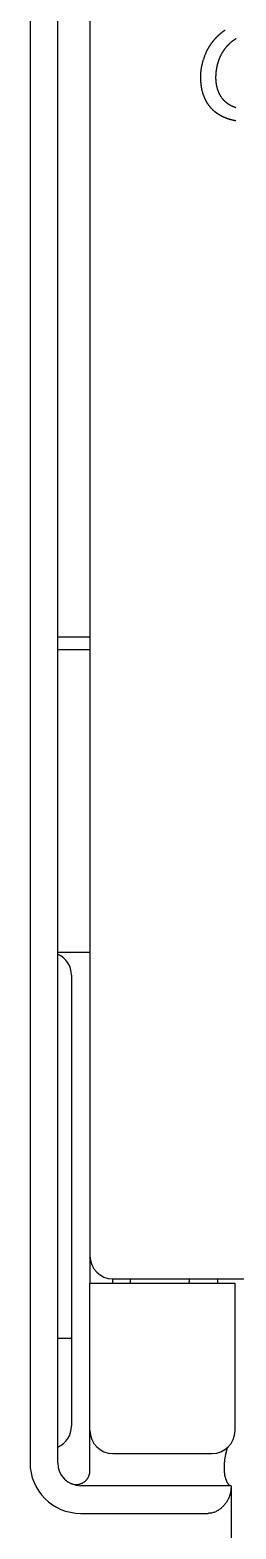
# Model space of a CAD drawing. Extents: x 168 to 388, y 259 to 356.
# Drawn here: x 198.42 to 202.88, y 276.93 to 309.52 of the extents above; entities that cross this region are included whole.
import ezdxf

# ---------------------------------------------------------------- set-up
doc = ezdxf.new("R2010")
doc.units = 0
doc.header["$MEASUREMENT"] = 0
doc.layers.get('0').update_dxf_attribs({"linetype": 'CONTINUOUS'})

msp = doc.modelspace()

# ---------------------------------------------------------------- linework, layer by layer
at = {"color": 7, "linetype": 'Continuous'}
for p, q in [((198.415, 337.767), (198.415, 278.367)), ((199.015, 278.367), (199.015, 337.767)), ((199.715, 337.94), (199.715, 282.267)), ((202.434, 309.334), (202.528, 309.428)), ((202.438, 309.338), (202.44, 309.341)), ((202.44, 309.341), (202.442, 309.343)), ((202.442, 309.343), (202.445, 309.345)), ((202.445, 309.345), (202.447, 309.348)), ((202.447, 309.348), (202.451, 309.352)), ((202.451, 309.352), (202.453, 309.355)), ((202.453, 309.355), (202.455, 309.357)), ((202.455, 309.357), (202.458, 309.359)), ((202.458, 309.359), (202.46, 309.362)), ((202.46, 309.362), (202.464, 309.366)), ((202.464, 309.366), (202.466, 309.369)), ((202.466, 309.369), (202.469, 309.371)), ((202.469, 309.371), (202.473, 309.375)), ((202.473, 309.375), (202.475, 309.378)), ((202.475, 309.378), (202.477, 309.38)), ((202.477, 309.38), (202.48, 309.382)), ((202.48, 309.382), (202.482, 309.385)), ((202.482, 309.385), (202.486, 309.389)), ((202.486, 309.389), (202.489, 309.391)), ((202.489, 309.391), (202.491, 309.393)), ((202.491, 309.393), (202.493, 309.396)), ((202.493, 309.396), (202.496, 309.398)), ((202.496, 309.398), (202.5, 309.402)), ((202.5, 309.402), (202.503, 309.404)), ((202.503, 309.404), (202.505, 309.407)), ((202.505, 309.407), (202.509, 309.411)), ((202.509, 309.411), (202.512, 309.413)), ((202.512, 309.413), (202.521, 309.422)), ((202.521, 309.422), (202.524, 309.424)), ((202.528, 309.428), (202.531, 309.43)), ((202.531, 309.43), (202.54, 309.439)), ((202.54, 309.439), (202.543, 309.441)), ((202.543, 309.441), (202.547, 309.445)), ((202.547, 309.445), (202.55, 309.447)), ((202.55, 309.447), (202.552, 309.449)), ((202.552, 309.449), (202.555, 309.451)), ((202.555, 309.451), (202.557, 309.453)), ((202.557, 309.453), (202.56, 309.455)), ((202.56, 309.455), (202.562, 309.457)), ((202.562, 309.457), (202.565, 309.459)), ((202.565, 309.459), (202.569, 309.463)), ((202.569, 309.463), (202.572, 309.465)), ((202.572, 309.465), (202.574, 309.467)), ((202.574, 309.467), (202.577, 309.469)), ((202.577, 309.469), (202.579, 309.471)), ((202.579, 309.471), (202.582, 309.473)), ((202.582, 309.473), (202.584, 309.475)), ((202.584, 309.475), (202.587, 309.477)), ((202.587, 309.477), (202.589, 309.479)), ((202.589, 309.479), (202.592, 309.481)), ((202.592, 309.481), (202.594, 309.483)), ((202.594, 309.483), (202.6, 309.487)), ((202.6, 309.487), (202.602, 309.488)), ((202.602, 309.488), (202.605, 309.49)), ((202.605, 309.49), (202.607, 309.492)), ((202.607, 309.492), (202.61, 309.494)), ((202.61, 309.494), (202.612, 309.496)), ((202.612, 309.496), (202.615, 309.498)), ((202.615, 309.498), (202.617, 309.5)), ((202.617, 309.5), (202.623, 309.504)), ((202.623, 309.504), (202.625, 309.505)), ((202.625, 309.505), (202.628, 309.507)), ((202.628, 309.507), (202.63, 309.509)), ((202.63, 309.509), (202.636, 309.513)), ((202.636, 309.513), (202.638, 309.514)), ((202.638, 309.514), (202.644, 309.518)), ((202.644, 309.518), (202.646, 309.52)), ((202.646, 309.52), (202.649, 309.522)), ((202.229, 309.01), (202.231, 309.016)), ((202.231, 309.016), (202.233, 309.019)), ((202.233, 309.019), (202.235, 309.025)), ((202.235, 309.025), (202.236, 309.028)), ((202.236, 309.028), (202.238, 309.03)), ((202.238, 309.03), (202.239, 309.033)), ((202.239, 309.033), (202.24, 309.036)), ((202.24, 309.036), (202.242, 309.039)), ((202.242, 309.039), (202.244, 309.045)), ((202.244, 309.045), (202.246, 309.048)), ((202.246, 309.048), (202.247, 309.051)), ((202.247, 309.051), (202.249, 309.054)), ((202.249, 309.054), (202.25, 309.056)), ((202.25, 309.056), (202.251, 309.059)), ((202.251, 309.059), (202.253, 309.062)), ((202.253, 309.062), (202.255, 309.068)), ((202.255, 309.068), (202.257, 309.071)), ((202.257, 309.071), (202.258, 309.073)), ((202.258, 309.073), (202.26, 309.076)), ((202.26, 309.076), (202.261, 309.079)), ((202.261, 309.079), (202.263, 309.082)), ((202.263, 309.082), (202.264, 309.085)), ((202.264, 309.085), (202.266, 309.088)), ((202.266, 309.088), (202.267, 309.09)), ((202.267, 309.09), (202.268, 309.093)), ((202.268, 309.093), (202.27, 309.096)), ((202.27, 309.096), (202.271, 309.099)), ((202.271, 309.099), (202.273, 309.102)), ((202.273, 309.102), (202.274, 309.105)), ((202.274, 309.105), (202.276, 309.107)), ((202.276, 309.107), (202.277, 309.11)), ((202.277, 309.11), (202.281, 309.116)), ((202.281, 309.116), (202.282, 309.118)), ((202.282, 309.118), (202.284, 309.121)), ((202.284, 309.121), (202.285, 309.124)), ((202.285, 309.124), (202.287, 309.127)), ((202.287, 309.127), (202.288, 309.13)), ((202.288, 309.13), (202.29, 309.132)), ((202.29, 309.132), (202.291, 309.135)), ((202.291, 309.135), (202.295, 309.141)), ((202.295, 309.141), (202.296, 309.143)), ((202.296, 309.143), (202.298, 309.146)), ((202.298, 309.146), (202.299, 309.149)), ((202.299, 309.149), (202.301, 309.152)), ((202.301, 309.152), (202.303, 309.154)), ((202.303, 309.154), (202.304, 309.157)), ((202.304, 309.157), (202.306, 309.16)), ((202.306, 309.16), (202.308, 309.162)), ((202.308, 309.162), (202.309, 309.165)), ((202.309, 309.165), (202.313, 309.171)), ((202.313, 309.171), (202.314, 309.173)), ((202.314, 309.173), (202.318, 309.179)), ((202.318, 309.179), (202.319, 309.181)), ((202.319, 309.181), (202.323, 309.187)), ((202.323, 309.187), (202.325, 309.189)), ((202.325, 309.189), (202.326, 309.192)), ((202.326, 309.192), (202.328, 309.195)), ((202.328, 309.195), (202.33, 309.197)), ((202.33, 309.197), (202.331, 309.2)), ((202.331, 309.2), (202.333, 309.203)), ((202.333, 309.203), (202.335, 309.205)), ((202.335, 309.205), (202.339, 309.211)), ((202.339, 309.211), (202.34, 309.213)), ((202.34, 309.213), (202.342, 309.216)), ((202.342, 309.216), (202.344, 309.218)), ((202.344, 309.218), (202.348, 309.224)), ((202.348, 309.224), (202.349, 309.226)), ((202.349, 309.226), (202.353, 309.232)), ((202.353, 309.232), (202.355, 309.234)), ((202.355, 309.234), (202.357, 309.237)), ((202.357, 309.237), (202.359, 309.239)), ((202.359, 309.239), (202.36, 309.242)), ((202.36, 309.242), (202.362, 309.244)), ((202.362, 309.244), (202.366, 309.25)), ((202.366, 309.25), (202.368, 309.252)), ((202.368, 309.252), (202.37, 309.255)), ((202.37, 309.255), (202.372, 309.257)), ((202.372, 309.257), (202.374, 309.26)), ((202.374, 309.26), (202.376, 309.262)), ((202.376, 309.262), (202.377, 309.265)), ((202.377, 309.265), (202.379, 309.267)), ((202.379, 309.267), (202.381, 309.27)), ((202.381, 309.27), (202.383, 309.272)), ((202.383, 309.272), (202.385, 309.275)), ((202.385, 309.275), (202.387, 309.277)), ((202.387, 309.277), (202.389, 309.28)), ((202.389, 309.28), (202.391, 309.282)), ((202.391, 309.282), (202.393, 309.285)), ((202.393, 309.285), (202.395, 309.287)), ((202.395, 309.287), (202.397, 309.29)), ((202.397, 309.29), (202.399, 309.292)), ((202.399, 309.292), (202.401, 309.295)), ((202.403, 309.297), (202.405, 309.3)), ((202.405, 309.3), (202.407, 309.302)), ((202.407, 309.302), (202.409, 309.305)), ((202.409, 309.305), (202.411, 309.307)), ((202.411, 309.307), (202.413, 309.31)), ((202.413, 309.31), (202.417, 309.314)), ((202.417, 309.314), (202.419, 309.317)), ((202.419, 309.317), (202.421, 309.319)), ((202.421, 309.319), (202.423, 309.322)), ((202.423, 309.322), (202.426, 309.324)), ((202.426, 309.324), (202.428, 309.326)), ((202.428, 309.326), (202.43, 309.329)), ((202.43, 309.329), (202.432, 309.331)), ((202.432, 309.331), (202.434, 309.334)), ((202.577, 309.014), (202.576, 309.011)), ((202.579, 309.018), (202.577, 309.014)), ((202.581, 309.02), (202.579, 309.018)), ((202.583, 309.024), (202.581, 309.02)), ((202.584, 309.027), (202.583, 309.024)), ((202.586, 309.029), (202.584, 309.027)), ((202.589, 309.035), (202.586, 309.029)), ((202.591, 309.037), (202.589, 309.035)), ((202.592, 309.039), (202.591, 309.037)), ((202.593, 309.042), (202.592, 309.039)), ((202.595, 309.044), (202.593, 309.042)), ((202.597, 309.048), (202.595, 309.044)), ((202.599, 309.05), (202.597, 309.048)), ((202.601, 309.054), (202.599, 309.05)), ((202.603, 309.056), (202.601, 309.054)), ((202.605, 309.06), (202.603, 309.056)), ((202.607, 309.063), (202.605, 309.06)), ((202.609, 309.067), (202.607, 309.063)), ((202.611, 309.069), (202.609, 309.067)), ((202.612, 309.071), (202.611, 309.069)), ((202.614, 309.073), (202.612, 309.071)), ((202.616, 309.077), (202.614, 309.073)), ((202.618, 309.079), (202.616, 309.077)), ((202.619, 309.081), (202.618, 309.079)), ((202.621, 309.083), (202.619, 309.081)), ((202.623, 309.087), (202.621, 309.083)), ((202.625, 309.089), (202.623, 309.087)), ((202.626, 309.091), (202.625, 309.089)), ((202.628, 309.093), (202.626, 309.091)), ((202.629, 309.095), (202.628, 309.093)), ((202.631, 309.098), (202.629, 309.095)), ((202.632, 309.1), (202.631, 309.098)), ((202.634, 309.102), (202.632, 309.1)), ((202.635, 309.104), (202.634, 309.102)), ((202.637, 309.106), (202.635, 309.104)), ((202.638, 309.108), (202.637, 309.106)), ((202.64, 309.11), (202.638, 309.108)), ((202.641, 309.112), (202.64, 309.11)), ((202.643, 309.114), (202.641, 309.112)), ((202.644, 309.116), (202.643, 309.114)), ((202.649, 309.121), (202.644, 309.116)), ((202.65, 309.123), (202.649, 309.121)), ((202.652, 309.125), (202.65, 309.123)), ((202.653, 309.127), (202.652, 309.125)), ((202.655, 309.129), (202.653, 309.127)), ((202.656, 309.131), (202.655, 309.129)), ((202.658, 309.133), (202.656, 309.131)), ((202.659, 309.135), (202.658, 309.133)), ((202.663, 309.139), (202.659, 309.135)), ((202.664, 309.141), (202.663, 309.139)), ((202.666, 309.143), (202.664, 309.141)), ((202.667, 309.145), (202.666, 309.143)), ((202.671, 309.149), (202.667, 309.145)), ((202.672, 309.151), (202.671, 309.149)), ((202.674, 309.152), (202.672, 309.151)), ((202.675, 309.154), (202.674, 309.152)), ((202.679, 309.158), (202.675, 309.154)), ((202.68, 309.16), (202.679, 309.158)), ((202.684, 309.164), (202.68, 309.16)), ((202.685, 309.166), (202.684, 309.164)), ((202.687, 309.167), (202.685, 309.166)), ((202.689, 309.169), (202.687, 309.167)), ((202.69, 309.171), (202.689, 309.169)), ((202.754, 309.235), (202.69, 309.171)), ((202.695, 309.177), (202.694, 309.175)), ((202.697, 309.179), (202.695, 309.177)), ((202.699, 309.18), (202.697, 309.179)), ((202.7, 309.182), (202.699, 309.18)), ((202.704, 309.186), (202.7, 309.182)), ((202.705, 309.188), (202.704, 309.186)), ((202.707, 309.189), (202.705, 309.188)), ((202.711, 309.193), (202.707, 309.189)), ((202.712, 309.195), (202.711, 309.193)), ((202.714, 309.197), (202.712, 309.195)), ((202.716, 309.198), (202.714, 309.197)), ((202.718, 309.2), (202.716, 309.198)), ((202.719, 309.202), (202.718, 309.2)), ((202.721, 309.204), (202.719, 309.202)), ((202.723, 309.205), (202.721, 309.204)), ((202.725, 309.207), (202.723, 309.205)), ((202.726, 309.209), (202.725, 309.207)), ((202.728, 309.211), (202.726, 309.209)), ((202.73, 309.212), (202.728, 309.211)), ((202.734, 309.216), (202.73, 309.212)), ((202.735, 309.218), (202.734, 309.216)), ((202.737, 309.219), (202.735, 309.218)), ((202.741, 309.223), (202.737, 309.219)), ((202.743, 309.224), (202.741, 309.223)), ((202.746, 309.228), (202.745, 309.226)), ((202.748, 309.23), (202.746, 309.228)), ((202.75, 309.231), (202.748, 309.23)), ((202.756, 309.236), (202.754, 309.235)), ((202.763, 309.243), (202.756, 309.236)), ((202.765, 309.244), (202.763, 309.243)), ((202.769, 309.248), (202.765, 309.244)), ((202.771, 309.249), (202.769, 309.248)), ((202.775, 309.252), (202.773, 309.251)), ((202.776, 309.254), (202.775, 309.252)), ((202.78, 309.257), (202.778, 309.256)), ((202.782, 309.259), (202.78, 309.257)), ((202.784, 309.26), (202.782, 309.259)), ((202.788, 309.264), (202.784, 309.26)), ((202.79, 309.265), (202.788, 309.264)), ((202.792, 309.267), (202.79, 309.265)), ((202.794, 309.268), (202.792, 309.267)), ((202.796, 309.27), (202.794, 309.268)), ((202.798, 309.271), (202.796, 309.27)), ((202.8, 309.273), (202.798, 309.271)), ((202.802, 309.274), (202.8, 309.273)), ((202.804, 309.276), (202.802, 309.274)), ((202.806, 309.277), (202.804, 309.276)), ((202.808, 309.279), (202.806, 309.277)), ((202.81, 309.28), (202.808, 309.279)), ((202.812, 309.282), (202.81, 309.28)), ((202.814, 309.283), (202.812, 309.282)), ((202.816, 309.285), (202.814, 309.283)), ((202.818, 309.286), (202.816, 309.285)), ((202.82, 309.288), (202.818, 309.286)), ((202.822, 309.289), (202.82, 309.288)), ((202.824, 309.291), (202.822, 309.289)), ((202.826, 309.292), (202.824, 309.291)), ((202.828, 309.294), (202.826, 309.292)), ((202.83, 309.295), (202.828, 309.294)), ((202.832, 309.297), (202.83, 309.295)), ((202.836, 309.299), (202.832, 309.297)), ((202.838, 309.301), (202.836, 309.299)), ((202.84, 309.302), (202.838, 309.301)), ((202.842, 309.304), (202.84, 309.302)), ((202.846, 309.306), (202.842, 309.304)), ((202.848, 309.308), (202.846, 309.306)), ((202.85, 309.309), (202.848, 309.308)), ((202.853, 309.311), (202.85, 309.309)), ((202.857, 309.313), (202.853, 309.311)), ((202.859, 309.315), (202.857, 309.313)), ((202.863, 309.317), (202.859, 309.315)), ((202.865, 309.319), (202.863, 309.317)), ((202.869, 309.321), (202.865, 309.319)), ((202.871, 309.323), (202.869, 309.321)), ((202.874, 309.324), (202.871, 309.323)), ((202.876, 309.325), (202.874, 309.324)), ((202.878, 309.327), (202.876, 309.325)), ((202.884, 309.33), (202.878, 309.327)), ((202.886, 309.332), (202.884, 309.33)), ((202.135, 308.687), (202.136, 308.691)), ((202.135, 308.684), (202.135, 308.687)), ((202.136, 308.694), (202.137, 308.697)), ((202.136, 308.691), (202.136, 308.694)), ((202.137, 308.7), (202.138, 308.703)), ((202.137, 308.697), (202.137, 308.7)), ((202.138, 308.706), (202.139, 308.709)), ((202.138, 308.703), (202.138, 308.706)), ((202.139, 308.713), (202.14, 308.716)), ((202.139, 308.709), (202.139, 308.713)), ((202.14, 308.719), (202.141, 308.722)), ((202.14, 308.716), (202.14, 308.719)), ((202.141, 308.725), (202.143, 308.731)), ((202.141, 308.722), (202.141, 308.725)), ((202.143, 308.734), (202.144, 308.738)), ((202.143, 308.731), (202.143, 308.734)), ((202.144, 308.741), (202.146, 308.747)), ((202.144, 308.738), (202.144, 308.741)), ((202.146, 308.75), (202.148, 308.756)), ((202.146, 308.747), (202.146, 308.75)), ((202.148, 308.759), (202.149, 308.762)), ((202.148, 308.756), (202.148, 308.759)), ((202.149, 308.762), (202.15, 308.766)), ((202.15, 308.769), (202.152, 308.775)), ((202.15, 308.766), (202.15, 308.769)), ((202.152, 308.778), (202.155, 308.787)), ((202.152, 308.775), (202.152, 308.778)), ((202.155, 308.79), (202.156, 308.793)), ((202.155, 308.787), (202.155, 308.79)), ((202.156, 308.793), (202.157, 308.797)), ((202.157, 308.797), (202.158, 308.8)), ((202.158, 308.803), (202.161, 308.812)), ((202.158, 308.8), (202.158, 308.803)), ((202.161, 308.815), (202.164, 308.824)), ((202.161, 308.812), (202.161, 308.815)), ((202.164, 308.824), (202.165, 308.827)), ((202.165, 308.83), (202.166, 308.833)), ((202.165, 308.827), (202.165, 308.83)), ((202.166, 308.833), (202.167, 308.837)), ((202.167, 308.837), (202.17, 308.846)), ((202.17, 308.846), (202.172, 308.852)), ((202.172, 308.855), (202.175, 308.864)), ((202.172, 308.852), (202.172, 308.855)), ((202.175, 308.864), (202.18, 308.879)), ((202.18, 308.879), (202.184, 308.891)), ((202.184, 308.891), (202.191, 308.912)), ((202.191, 308.912), (202.194, 308.921)), ((202.194, 308.921), (202.196, 308.927)), ((202.196, 308.927), (202.199, 308.936)), ((202.199, 308.936), (202.202, 308.945)), ((202.202, 308.945), (202.204, 308.948)), ((202.204, 308.948), (202.206, 308.954)), ((202.206, 308.954), (202.209, 308.963)), ((202.209, 308.963), (202.21, 308.966)), ((202.21, 308.966), (202.212, 308.969)), ((202.212, 308.969), (202.216, 308.981)), ((202.216, 308.981), (202.218, 308.984)), ((202.218, 308.984), (202.222, 308.996)), ((202.222, 308.996), (202.224, 308.998)), ((202.224, 308.998), (202.227, 309.007)), ((202.227, 309.007), (202.229, 309.01)), ((202.462, 308.688), (202.461, 308.686)), ((202.461, 308.686), (202.461, 308.684)), ((202.463, 308.696), (202.462, 308.693)), ((202.462, 308.693), (202.462, 308.688)), ((202.464, 308.701), (202.463, 308.698)), ((202.463, 308.698), (202.463, 308.696)), ((202.465, 308.706), (202.464, 308.703)), ((202.464, 308.703), (202.464, 308.701)), ((202.466, 308.711), (202.465, 308.708)), ((202.465, 308.708), (202.465, 308.706)), ((202.467, 308.715), (202.466, 308.713)), ((202.466, 308.713), (202.466, 308.711)), ((202.468, 308.72), (202.467, 308.718)), ((202.467, 308.718), (202.467, 308.715)), ((202.469, 308.725), (202.468, 308.723)), ((202.468, 308.723), (202.468, 308.72)), ((202.47, 308.73), (202.469, 308.728)), ((202.469, 308.728), (202.469, 308.725)), ((202.471, 308.735), (202.47, 308.733)), ((202.47, 308.733), (202.47, 308.73)), ((202.472, 308.74), (202.471, 308.737)), ((202.471, 308.737), (202.471, 308.735)), ((202.473, 308.745), (202.472, 308.742)), ((202.472, 308.742), (202.472, 308.74)), ((202.474, 308.747), (202.473, 308.745)), ((202.475, 308.752), (202.474, 308.75)), ((202.474, 308.75), (202.474, 308.747)), ((202.476, 308.757), (202.475, 308.754)), ((202.475, 308.754), (202.475, 308.752)), ((202.477, 308.759), (202.476, 308.757)), ((202.478, 308.764), (202.477, 308.762)), ((202.477, 308.762), (202.477, 308.759)), ((202.479, 308.769), (202.478, 308.766)), ((202.478, 308.766), (202.478, 308.764)), ((202.48, 308.771), (202.479, 308.769)), ((202.481, 308.776), (202.48, 308.774)), ((202.48, 308.774), (202.48, 308.771)), ((202.483, 308.783), (202.481, 308.779)), ((202.481, 308.779), (202.481, 308.776)), ((202.484, 308.788), (202.483, 308.786)), ((202.483, 308.786), (202.483, 308.783)), ((202.485, 308.791), (202.484, 308.788)), ((202.486, 308.795), (202.485, 308.793)), ((202.485, 308.793), (202.485, 308.791)), ((202.487, 308.798), (202.486, 308.795)), ((202.488, 308.803), (202.487, 308.8)), ((202.487, 308.8), (202.487, 308.798)), ((202.49, 308.807), (202.488, 308.803)), ((202.492, 308.814), (202.49, 308.81)), ((202.49, 308.81), (202.49, 308.807)), ((202.493, 308.819), (202.492, 308.817)), ((202.492, 308.817), (202.492, 308.814)), ((202.494, 308.822), (202.493, 308.819)), ((202.495, 308.824), (202.494, 308.822)), ((202.496, 308.829), (202.495, 308.826)), ((202.495, 308.826), (202.495, 308.824)), ((202.497, 308.831), (202.496, 308.829)), ((202.498, 308.834), (202.497, 308.831)), ((202.499, 308.836), (202.498, 308.834)), ((202.5, 308.841), (202.499, 308.838)), ((202.499, 308.838), (202.499, 308.836)), ((202.502, 308.845), (202.5, 308.841)), ((202.504, 308.852), (202.502, 308.848)), ((202.502, 308.848), (202.502, 308.845)), ((202.505, 308.855), (202.504, 308.852)), ((202.507, 308.859), (202.505, 308.855)), ((202.508, 308.864), (202.507, 308.862)), ((202.507, 308.862), (202.507, 308.859)), ((202.509, 308.867), (202.508, 308.864)), ((202.511, 308.871), (202.509, 308.867)), ((202.512, 308.874), (202.511, 308.871)), ((202.513, 308.876), (202.512, 308.874)), ((202.514, 308.881), (202.513, 308.878)), ((202.513, 308.878), (202.513, 308.876)), ((202.516, 308.885), (202.514, 308.881)), ((202.517, 308.888), (202.516, 308.885)), ((202.52, 308.894), (202.517, 308.888)), ((202.521, 308.897), (202.52, 308.894)), ((202.523, 308.901), (202.521, 308.897)), ((202.525, 308.908), (202.523, 308.904)), ((202.523, 308.904), (202.523, 308.901)), ((202.526, 308.911), (202.525, 308.908)), ((202.528, 308.915), (202.526, 308.911)), ((202.529, 308.918), (202.528, 308.915)), ((202.532, 308.924), (202.529, 308.918)), ((202.533, 308.927), (202.532, 308.924)), ((202.535, 308.931), (202.533, 308.927)), ((202.536, 308.934), (202.535, 308.931)), ((202.539, 308.94), (202.536, 308.934)), ((202.54, 308.943), (202.539, 308.94)), ((202.541, 308.945), (202.54, 308.943)), ((202.543, 308.947), (202.541, 308.945)), ((202.544, 308.949), (202.543, 308.947)), ((202.545, 308.952), (202.544, 308.949)), ((202.548, 308.958), (202.545, 308.952)), ((202.549, 308.961), (202.548, 308.958)), ((202.552, 308.967), (202.549, 308.961)), ((202.553, 308.97), (202.552, 308.967)), ((202.554, 308.972), (202.553, 308.97)), ((202.556, 308.974), (202.554, 308.972)), ((202.558, 308.978), (202.556, 308.974)), ((202.559, 308.981), (202.558, 308.978)), ((202.562, 308.987), (202.559, 308.981)), ((202.564, 308.99), (202.562, 308.987)), ((202.565, 308.992), (202.564, 308.99)), ((202.568, 308.998), (202.566, 308.994)), ((202.57, 309.001), (202.568, 308.998)), ((202.574, 309.009), (202.57, 309.001)), ((202.576, 309.011), (202.574, 309.009)), ((202.12, 308.507), (202.121, 308.51)), ((202.12, 308.478), (202.12, 308.507)), ((202.121, 308.475), (202.12, 308.478)), ((202.121, 308.545), (202.122, 308.548)), ((202.121, 308.51), (202.121, 308.545)), ((202.121, 308.44), (202.121, 308.475)), ((202.122, 308.437), (202.121, 308.44)), ((202.122, 308.564), (202.123, 308.567)), ((202.122, 308.548), (202.122, 308.564)), ((202.122, 308.428), (202.122, 308.437)), ((202.122, 308.421), (202.122, 308.424)), ((202.123, 308.418), (202.122, 308.421)), ((202.123, 308.583), (202.124, 308.586)), ((202.123, 308.567), (202.123, 308.583)), ((202.123, 308.405), (202.123, 308.418)), ((202.124, 308.402), (202.123, 308.405)), ((202.124, 308.596), (202.125, 308.599)), ((202.124, 308.586), (202.124, 308.596)), ((202.124, 308.39), (202.124, 308.402)), ((202.125, 308.386), (202.124, 308.39)), ((202.125, 308.609), (202.126, 308.612)), ((202.125, 308.599), (202.125, 308.609)), ((202.125, 308.377), (202.125, 308.386)), ((202.126, 308.374), (202.125, 308.377)), ((202.126, 308.618), (202.127, 308.621)), ((202.126, 308.612), (202.126, 308.618)), ((202.126, 308.367), (202.126, 308.374)), ((202.127, 308.364), (202.126, 308.367)), ((202.127, 308.628), (202.128, 308.631)), ((202.127, 308.621), (202.127, 308.628)), ((202.127, 308.358), (202.127, 308.364)), ((202.128, 308.637), (202.129, 308.64)), ((202.128, 308.631), (202.128, 308.637)), ((202.129, 308.647), (202.13, 308.65)), ((202.129, 308.64), (202.129, 308.647)), ((202.13, 308.653), (202.131, 308.656)), ((202.13, 308.65), (202.13, 308.653)), ((202.131, 308.662), (202.132, 308.665)), ((202.131, 308.656), (202.131, 308.662)), ((202.132, 308.669), (202.133, 308.672)), ((202.132, 308.665), (202.132, 308.669)), ((202.133, 308.675), (202.134, 308.678)), ((202.133, 308.672), (202.133, 308.675)), ((202.134, 308.681), (202.135, 308.684)), ((202.134, 308.678), (202.134, 308.681)), ((202.445, 308.525), (202.444, 308.522)), ((202.444, 308.522), (202.444, 308.455)), ((202.444, 308.455), (202.445, 308.453)), ((202.446, 308.55), (202.445, 308.547)), ((202.445, 308.547), (202.445, 308.525)), ((202.445, 308.453), (202.445, 308.433)), ((202.445, 308.433), (202.446, 308.43)), ((202.447, 308.567), (202.446, 308.565)), ((202.446, 308.565), (202.446, 308.55)), ((202.446, 308.43), (202.446, 308.415)), ((202.446, 308.415), (202.447, 308.413)), ((202.448, 308.58), (202.447, 308.577)), ((202.447, 308.577), (202.447, 308.567)), ((202.447, 308.413), (202.447, 308.403)), ((202.447, 308.403), (202.448, 308.4)), ((202.449, 308.592), (202.448, 308.59)), ((202.448, 308.59), (202.448, 308.58)), ((202.448, 308.4), (202.448, 308.393)), ((202.448, 308.393), (202.449, 308.39)), ((202.45, 308.602), (202.449, 308.6)), ((202.449, 308.6), (202.449, 308.592)), ((202.449, 308.39), (202.449, 308.383)), ((202.449, 308.383), (202.45, 308.381)), ((202.451, 308.612), (202.45, 308.61)), ((202.45, 308.61), (202.45, 308.602)), ((202.45, 308.381), (202.45, 308.376)), ((202.45, 308.376), (202.451, 308.373)), ((202.452, 308.622), (202.451, 308.619)), ((202.451, 308.619), (202.451, 308.612)), ((202.451, 308.373), (202.451, 308.366)), ((202.451, 308.366), (202.452, 308.363)), ((202.453, 308.629), (202.452, 308.627)), ((202.452, 308.627), (202.452, 308.622)), ((202.452, 308.363), (202.452, 308.358)), ((202.454, 308.637), (202.453, 308.634)), ((202.453, 308.634), (202.453, 308.629)), ((202.455, 308.644), (202.454, 308.642)), ((202.454, 308.642), (202.454, 308.637)), ((202.456, 308.652), (202.455, 308.649)), ((202.455, 308.649), (202.455, 308.644)), ((202.457, 308.659), (202.456, 308.656)), ((202.456, 308.656), (202.456, 308.652)), ((202.458, 308.666), (202.457, 308.664)), ((202.457, 308.664), (202.457, 308.659)), ((202.459, 308.671), (202.458, 308.669)), ((202.458, 308.669), (202.458, 308.666)), ((202.46, 308.679), (202.459, 308.676)), ((202.459, 308.676), (202.459, 308.671)), ((202.461, 308.684), (202.46, 308.681)), ((202.46, 308.681), (202.46, 308.679)), ((202.128, 308.355), (202.127, 308.358)), ((202.128, 308.348), (202.128, 308.355)), ((202.129, 308.345), (202.128, 308.348)), ((202.129, 308.339), (202.129, 308.345)), ((202.13, 308.336), (202.129, 308.339)), ((202.13, 308.333), (202.13, 308.336)), ((202.131, 308.329), (202.13, 308.333)), ((202.131, 308.323), (202.131, 308.329)), ((202.132, 308.32), (202.131, 308.323)), ((202.132, 308.317), (202.132, 308.32)), ((202.133, 308.314), (202.132, 308.317)), ((202.133, 308.311), (202.133, 308.314)), ((202.134, 308.307), (202.133, 308.311)), ((202.134, 308.301), (202.134, 308.307)), ((202.135, 308.298), (202.134, 308.301)), ((202.135, 308.295), (202.135, 308.298)), ((202.136, 308.292), (202.135, 308.295)), ((202.136, 308.288), (202.136, 308.292)), ((202.137, 308.285), (202.136, 308.288)), ((202.137, 308.282), (202.137, 308.285)), ((202.138, 308.279), (202.137, 308.282)), ((202.138, 308.276), (202.138, 308.279)), ((202.139, 308.273), (202.138, 308.276)), ((202.14, 308.27), (202.139, 308.273)), ((202.14, 308.267), (202.14, 308.27)), ((202.141, 308.263), (202.14, 308.267)), ((202.141, 308.26), (202.141, 308.263)), ((202.142, 308.257), (202.141, 308.26)), ((202.142, 308.254), (202.142, 308.257)), ((202.143, 308.251), (202.142, 308.254)), ((202.144, 308.248), (202.143, 308.251)), ((202.144, 308.245), (202.144, 308.248)), ((202.145, 308.242), (202.144, 308.245)), ((202.145, 308.238), (202.145, 308.242)), ((202.146, 308.235), (202.145, 308.238)), ((202.147, 308.232), (202.146, 308.235)), ((202.147, 308.229), (202.147, 308.232)), ((202.149, 308.223), (202.147, 308.229)), ((202.149, 308.22), (202.149, 308.223)), ((202.15, 308.217), (202.149, 308.22)), ((202.151, 308.214), (202.15, 308.217)), ((202.151, 308.21), (202.151, 308.214)), ((202.152, 308.207), (202.151, 308.21)), ((202.154, 308.201), (202.152, 308.207)), ((202.154, 308.198), (202.154, 308.201)), ((202.158, 308.186), (202.154, 308.198)), ((202.158, 308.183), (202.158, 308.186)), ((202.16, 308.177), (202.158, 308.183)), ((202.161, 308.173), (202.16, 308.177)), ((202.162, 308.17), (202.161, 308.173)), ((202.162, 308.167), (202.162, 308.17)), ((202.163, 308.164), (202.162, 308.167)), ((202.164, 308.161), (202.163, 308.164)), ((202.165, 308.158), (202.164, 308.161)), ((202.166, 308.155), (202.165, 308.158)), ((202.169, 308.146), (202.166, 308.155)), ((202.169, 308.143), (202.169, 308.146)), ((202.17, 308.14), (202.169, 308.143)), ((202.175, 308.125), (202.17, 308.14)), ((202.176, 308.122), (202.175, 308.125)), ((202.178, 308.116), (202.176, 308.122)), ((202.181, 308.107), (202.178, 308.116)), ((202.182, 308.104), (202.181, 308.107)), ((202.184, 308.098), (202.182, 308.104)), ((202.186, 308.095), (202.184, 308.098)), ((202.191, 308.08), (202.186, 308.095)), ((202.193, 308.074), (202.191, 308.08)), ((202.195, 308.071), (202.193, 308.074)), ((202.196, 308.068), (202.195, 308.071)), ((202.199, 308.059), (202.196, 308.068)), ((202.201, 308.056), (202.199, 308.059)), ((202.204, 308.047), (202.201, 308.056)), ((202.205, 308.044), (202.204, 308.047)), ((202.207, 308.041), (202.205, 308.044)), ((202.208, 308.039), (202.207, 308.041)), ((202.209, 308.036), (202.208, 308.039)), ((202.211, 308.033), (202.209, 308.036)), ((202.452, 308.358), (202.453, 308.356)), ((202.453, 308.356), (202.453, 308.351)), ((202.453, 308.351), (202.454, 308.348)), ((202.454, 308.348), (202.454, 308.346)), ((202.454, 308.346), (202.455, 308.343)), ((202.455, 308.343), (202.455, 308.339)), ((202.455, 308.339), (202.456, 308.336)), ((202.456, 308.336), (202.456, 308.334)), ((202.456, 308.334), (202.457, 308.331)), ((202.457, 308.331), (202.457, 308.326)), ((202.457, 308.326), (202.458, 308.324)), ((202.458, 308.324), (202.458, 308.321)), ((202.458, 308.321), (202.459, 308.319)), ((202.459, 308.319), (202.459, 308.316)), ((202.459, 308.316), (202.46, 308.314)), ((202.46, 308.314), (202.46, 308.312)), ((202.46, 308.312), (202.461, 308.309)), ((202.461, 308.309), (202.461, 308.307)), ((202.461, 308.307), (202.462, 308.304)), ((202.462, 308.304), (202.462, 308.302)), ((202.462, 308.302), (202.463, 308.299)), ((202.463, 308.299), (202.463, 308.297)), ((202.463, 308.297), (202.464, 308.294)), ((202.464, 308.294), (202.464, 308.292)), ((202.464, 308.292), (202.465, 308.29)), ((202.465, 308.29), (202.465, 308.287)), ((202.465, 308.287), (202.466, 308.285)), ((202.466, 308.285), (202.467, 308.282)), ((202.467, 308.282), (202.467, 308.28)), ((202.467, 308.28), (202.468, 308.277)), ((202.468, 308.277), (202.468, 308.275)), ((202.468, 308.275), (202.469, 308.273)), ((202.469, 308.273), (202.47, 308.27)), ((202.47, 308.27), (202.47, 308.268)), ((202.47, 308.268), (202.471, 308.265)), ((202.471, 308.265), (202.472, 308.263)), ((202.472, 308.263), (202.472, 308.261)), ((202.472, 308.261), (202.473, 308.258)), ((202.473, 308.258), (202.474, 308.256)), ((202.474, 308.256), (202.474, 308.253)), ((202.474, 308.253), (202.476, 308.249)), ((202.476, 308.249), (202.476, 308.246)), ((202.476, 308.246), (202.477, 308.244)), ((202.477, 308.244), (202.478, 308.241)), ((202.478, 308.241), (202.478, 308.239)), ((202.478, 308.239), (202.479, 308.237)), ((202.479, 308.237), (202.48, 308.234)), ((202.48, 308.234), (202.481, 308.232)), ((202.481, 308.232), (202.481, 308.23)), ((202.481, 308.23), (202.482, 308.227)), ((202.482, 308.227), (202.483, 308.225)), ((202.483, 308.225), (202.484, 308.222)), ((202.484, 308.222), (202.485, 308.22)), ((202.485, 308.22), (202.485, 308.218)), ((202.485, 308.218), (202.486, 308.215)), ((202.486, 308.215), (202.488, 308.211)), ((202.488, 308.211), (202.489, 308.208)), ((202.489, 308.208), (202.49, 308.206)), ((202.49, 308.206), (202.49, 308.204)), ((202.49, 308.204), (202.491, 308.201)), ((202.491, 308.201), (202.493, 308.197)), ((202.493, 308.197), (202.494, 308.194)), ((202.494, 308.194), (202.496, 308.19)), ((202.496, 308.19), (202.497, 308.187)), ((202.497, 308.187), (202.499, 308.183)), ((202.499, 308.183), (202.5, 308.18)), ((202.5, 308.18), (202.502, 308.176)), ((202.502, 308.176), (202.502, 308.173)), ((202.502, 308.173), (202.505, 308.167)), ((202.505, 308.167), (202.506, 308.164)), ((202.506, 308.164), (202.508, 308.162)), ((202.508, 308.162), (202.51, 308.158)), ((202.51, 308.158), (202.511, 308.155)), ((202.511, 308.155), (202.513, 308.151)), ((202.513, 308.151), (202.514, 308.148)), ((202.514, 308.148), (202.518, 308.14)), ((202.518, 308.14), (202.519, 308.137)), ((202.519, 308.137), (202.52, 308.135)), ((202.52, 308.135), (202.522, 308.133)), ((202.522, 308.133), (202.523, 308.131)), ((202.523, 308.131), (202.524, 308.128)), ((202.524, 308.128), (202.527, 308.122)), ((202.527, 308.122), (202.529, 308.12)), ((202.529, 308.12), (202.53, 308.117)), ((202.53, 308.117), (202.532, 308.113)), ((202.532, 308.113), (202.534, 308.111)), ((202.534, 308.111), (202.536, 308.107)), ((202.536, 308.107), (202.537, 308.104)), ((202.537, 308.104), (202.539, 308.102)), ((202.539, 308.102), (202.542, 308.096)), ((202.542, 308.096), (202.544, 308.094)), ((202.544, 308.094), (202.546, 308.09)), ((202.546, 308.09), (202.548, 308.087)), ((202.548, 308.087), (202.55, 308.083)), ((202.55, 308.083), (202.552, 308.081)), ((202.552, 308.081), (202.553, 308.079)), ((202.553, 308.079), (202.555, 308.077)), ((202.555, 308.077), (202.557, 308.073)), ((202.557, 308.073), (202.559, 308.071)), ((202.559, 308.071), (202.56, 308.069)), ((202.56, 308.069), (202.562, 308.067)), ((202.562, 308.067), (202.564, 308.063)), ((202.564, 308.063), (202.566, 308.061)), ((202.566, 308.061), (202.567, 308.059)), ((202.567, 308.059), (202.569, 308.057)), ((202.569, 308.057), (202.57, 308.055)), ((202.57, 308.055), (202.572, 308.053)), ((202.572, 308.053), (202.573, 308.051)), ((202.573, 308.051), (202.575, 308.049)), ((202.575, 308.049), (202.576, 308.047)), ((202.576, 308.047), (202.578, 308.045)), ((202.579, 308.043), (202.581, 308.041)), ((202.581, 308.041), (202.582, 308.039)), ((202.582, 308.039), (202.586, 308.035)), ((202.586, 308.035), (202.587, 308.033)), ((202.212, 308.03), (202.211, 308.033)), ((202.213, 308.027), (202.212, 308.03)), ((202.215, 308.024), (202.213, 308.027)), ((202.217, 308.018), (202.215, 308.024)), ((202.219, 308.015), (202.217, 308.018)), ((202.22, 308.013), (202.219, 308.015)), ((202.221, 308.01), (202.22, 308.013)), ((202.223, 308.007), (202.221, 308.01)), ((202.224, 308.004), (202.223, 308.007)), ((202.226, 308.001), (202.224, 308.004)), ((202.228, 307.995), (202.226, 308.001)), ((202.23, 307.993), (202.228, 307.995)), ((202.231, 307.99), (202.23, 307.993)), ((202.233, 307.987), (202.231, 307.99)), ((202.234, 307.984), (202.233, 307.987)), ((202.236, 307.981), (202.234, 307.984)), ((202.237, 307.978), (202.236, 307.981)), ((202.239, 307.976), (202.237, 307.978)), ((202.24, 307.973), (202.239, 307.976)), ((202.242, 307.97), (202.24, 307.973)), ((202.243, 307.967), (202.242, 307.97)), ((202.245, 307.965), (202.243, 307.967)), ((202.246, 307.962), (202.245, 307.965)), ((202.25, 307.956), (202.246, 307.962)), ((202.251, 307.954), (202.25, 307.956)), ((202.253, 307.951), (202.251, 307.954)), ((202.254, 307.948), (202.253, 307.951)), ((202.256, 307.945), (202.254, 307.948)), ((202.258, 307.943), (202.256, 307.945)), ((202.259, 307.94), (202.258, 307.943)), ((202.263, 307.934), (202.259, 307.94)), ((202.264, 307.932), (202.263, 307.934)), ((202.268, 307.926), (202.264, 307.932)), ((202.27, 307.924), (202.268, 307.926)), ((202.271, 307.921), (202.27, 307.924)), ((202.273, 307.918), (202.271, 307.921)), ((202.275, 307.916), (202.273, 307.918)), ((202.276, 307.913), (202.275, 307.916)), ((202.278, 307.91), (202.276, 307.913)), ((202.28, 307.908), (202.278, 307.91)), ((202.284, 307.902), (202.28, 307.908)), ((202.285, 307.9), (202.284, 307.902)), ((202.287, 307.897), (202.285, 307.9)), ((202.289, 307.895), (202.287, 307.897)), ((202.293, 307.889), (202.289, 307.895)), ((202.295, 307.887), (202.293, 307.889)), ((202.296, 307.884), (202.295, 307.887)), ((202.298, 307.882), (202.296, 307.884)), ((202.3, 307.879), (202.298, 307.882)), ((202.302, 307.877), (202.3, 307.879)), ((202.304, 307.874), (202.302, 307.877)), ((202.306, 307.872), (202.304, 307.874)), ((202.308, 307.869), (202.306, 307.872)), ((202.31, 307.867), (202.308, 307.869)), ((202.312, 307.864), (202.31, 307.867)), ((202.314, 307.862), (202.312, 307.864)), ((202.316, 307.859), (202.314, 307.862)), ((202.318, 307.857), (202.316, 307.859)), ((202.32, 307.854), (202.318, 307.857)), ((202.322, 307.852), (202.32, 307.854)), ((202.324, 307.849), (202.322, 307.852)), ((202.326, 307.847), (202.324, 307.849)), ((202.328, 307.844), (202.326, 307.847)), ((202.33, 307.842), (202.328, 307.844)), ((202.332, 307.839), (202.33, 307.842)), ((202.336, 307.835), (202.332, 307.839)), ((202.338, 307.832), (202.336, 307.835)), ((202.34, 307.83), (202.338, 307.832)), ((202.342, 307.827), (202.34, 307.83)), ((202.344, 307.825), (202.342, 307.827)), ((202.347, 307.823), (202.344, 307.825)), ((202.349, 307.82), (202.347, 307.823)), ((202.353, 307.816), (202.349, 307.82)), ((202.355, 307.813), (202.353, 307.816)), ((202.357, 307.811), (202.355, 307.813)), ((202.36, 307.809), (202.357, 307.811)), ((202.362, 307.806), (202.36, 307.809)), ((202.366, 307.802), (202.362, 307.806)), ((202.368, 307.799), (202.366, 307.802)), ((202.371, 307.797), (202.368, 307.799)), ((202.375, 307.793), (202.371, 307.797)), ((202.377, 307.79), (202.375, 307.793)), ((202.38, 307.788), (202.377, 307.79)), ((202.382, 307.786), (202.38, 307.788)), ((202.384, 307.784), (202.382, 307.786)), ((202.386, 307.781), (202.384, 307.784)), ((202.389, 307.779), (202.386, 307.781)), ((202.393, 307.775), (202.389, 307.779)), ((202.396, 307.773), (202.393, 307.775)), ((202.398, 307.771), (202.396, 307.773)), ((202.4, 307.768), (202.398, 307.771)), ((202.403, 307.766), (202.4, 307.768)), ((202.407, 307.762), (202.403, 307.766)), ((202.41, 307.76), (202.407, 307.762)), ((202.412, 307.758), (202.41, 307.76)), ((202.415, 307.756), (202.412, 307.758)), ((202.419, 307.752), (202.415, 307.756)), ((202.422, 307.75), (202.419, 307.752)), ((202.429, 307.743), (202.422, 307.75)), ((202.432, 307.741), (202.429, 307.743)), ((202.434, 307.739), (202.432, 307.741)), ((202.437, 307.737), (202.434, 307.739)), ((202.439, 307.735), (202.437, 307.737)), ((202.442, 307.733), (202.439, 307.735)), ((202.444, 307.731), (202.442, 307.733)), ((202.447, 307.73), (202.444, 307.731)), ((202.449, 307.728), (202.447, 307.73)), ((202.452, 307.726), (202.449, 307.728)), ((202.454, 307.724), (202.452, 307.726)), ((202.457, 307.722), (202.454, 307.724)), ((202.459, 307.72), (202.457, 307.722)), ((202.462, 307.718), (202.459, 307.72)), ((202.464, 307.716), (202.462, 307.718)), ((202.467, 307.714), (202.464, 307.716)), ((202.469, 307.712), (202.467, 307.714)), ((202.472, 307.71), (202.469, 307.712)), ((202.475, 307.709), (202.472, 307.71)), ((202.477, 307.707), (202.475, 307.709)), ((202.587, 308.033), (202.589, 308.031)), ((202.589, 308.031), (202.59, 308.029)), ((202.59, 308.029), (202.592, 308.027)), ((202.592, 308.027), (202.594, 308.025)), ((202.594, 308.025), (202.595, 308.023)), ((202.595, 308.023), (202.597, 308.021)), ((202.597, 308.021), (202.6, 308.018)), ((202.6, 308.018), (202.602, 308.016)), ((202.602, 308.016), (202.603, 308.014)), ((202.603, 308.014), (202.607, 308.01)), ((202.607, 308.01), (202.608, 308.008)), ((202.608, 308.008), (202.61, 308.007)), ((202.61, 308.007), (202.614, 308.003)), ((202.614, 308.003), (202.615, 308.001)), ((202.615, 308.001), (202.617, 307.999)), ((202.617, 307.999), (202.619, 307.998)), ((202.619, 307.998), (202.62, 307.996)), ((202.62, 307.996), (202.622, 307.994)), ((202.622, 307.994), (202.626, 307.99)), ((202.626, 307.99), (202.633, 307.983)), ((202.633, 307.983), (202.635, 307.982)), ((202.635, 307.982), (202.636, 307.98)), ((202.636, 307.98), (202.638, 307.978)), ((202.638, 307.978), (202.64, 307.977)), ((202.64, 307.977), (202.644, 307.973)), ((202.644, 307.973), (202.646, 307.972)), ((202.646, 307.972), (202.647, 307.97)), ((202.647, 307.97), (202.649, 307.968)), ((202.649, 307.968), (202.651, 307.967)), ((202.651, 307.967), (202.653, 307.965)), ((202.653, 307.965), (202.655, 307.963)), ((202.655, 307.963), (202.657, 307.962)), ((202.657, 307.962), (202.659, 307.96)), ((202.659, 307.96), (202.661, 307.958)), ((202.661, 307.958), (202.663, 307.957)), ((202.663, 307.957), (202.664, 307.955)), ((202.664, 307.955), (202.666, 307.954)), ((202.666, 307.954), (202.668, 307.952)), ((202.668, 307.952), (202.67, 307.95)), ((202.67, 307.95), (202.672, 307.949)), ((202.672, 307.949), (202.674, 307.947)), ((202.674, 307.947), (202.676, 307.946)), ((202.676, 307.946), (202.678, 307.944)), ((202.678, 307.944), (202.68, 307.943)), ((202.68, 307.943), (202.682, 307.941)), ((202.682, 307.941), (202.684, 307.94)), ((202.684, 307.94), (202.686, 307.938)), ((202.686, 307.938), (202.688, 307.937)), ((202.688, 307.937), (202.69, 307.935)), ((202.69, 307.935), (202.692, 307.934)), ((202.692, 307.934), (202.694, 307.932)), ((202.694, 307.932), (202.696, 307.931)), ((202.696, 307.931), (202.698, 307.929)), ((202.698, 307.929), (202.7, 307.928)), ((202.7, 307.928), (202.702, 307.926)), ((202.702, 307.926), (202.706, 307.924)), ((202.706, 307.924), (202.708, 307.922)), ((202.708, 307.922), (202.71, 307.921)), ((202.71, 307.921), (202.712, 307.919)), ((202.712, 307.919), (202.714, 307.918)), ((202.714, 307.918), (202.717, 307.917)), ((202.717, 307.917), (202.719, 307.915)), ((202.719, 307.915), (202.723, 307.913)), ((202.723, 307.913), (202.725, 307.911)), ((202.725, 307.911), (202.729, 307.909)), ((202.729, 307.909), (202.731, 307.907)), ((202.731, 307.907), (202.733, 307.906)), ((202.733, 307.906), (202.736, 307.905)), ((202.736, 307.905), (202.738, 307.903)), ((202.738, 307.903), (202.742, 307.901)), ((202.742, 307.901), (202.744, 307.899)), ((202.744, 307.899), (202.748, 307.897)), ((202.748, 307.897), (202.751, 307.896)), ((202.751, 307.896), (202.753, 307.895)), ((202.753, 307.895), (202.755, 307.893)), ((202.755, 307.893), (202.761, 307.89)), ((202.761, 307.89), (202.764, 307.888)), ((202.764, 307.888), (202.772, 307.884)), ((202.772, 307.884), (202.775, 307.883)), ((202.775, 307.883), (202.777, 307.882)), ((202.777, 307.882), (202.779, 307.88)), ((202.779, 307.88), (202.781, 307.879)), ((202.781, 307.879), (202.784, 307.878)), ((202.784, 307.878), (202.79, 307.875)), ((202.79, 307.875), (202.793, 307.874)), ((202.793, 307.874), (202.799, 307.871)), ((202.799, 307.871), (202.802, 307.87)), ((202.802, 307.87), (202.804, 307.869)), ((202.804, 307.869), (202.806, 307.867)), ((202.806, 307.867), (202.808, 307.866)), ((202.808, 307.866), (202.811, 307.865)), ((202.811, 307.865), (202.815, 307.863)), ((202.815, 307.863), (202.818, 307.862)), ((202.818, 307.862), (202.82, 307.861)), ((202.82, 307.861), (202.822, 307.861)), ((202.822, 307.861), (202.824, 307.86)), ((202.824, 307.86), (202.827, 307.859)), ((202.827, 307.859), (202.831, 307.857)), ((202.831, 307.857), (202.834, 307.856)), ((202.834, 307.856), (202.838, 307.854)), ((202.838, 307.854), (202.841, 307.853)), ((202.841, 307.853), (202.845, 307.851)), ((202.845, 307.851), (202.848, 307.85)), ((202.848, 307.85), (202.85, 307.849)), ((202.85, 307.849), (202.852, 307.849)), ((202.852, 307.849), (202.855, 307.848)), ((202.855, 307.848), (202.859, 307.846)), ((202.859, 307.846), (202.862, 307.845)), ((202.862, 307.845), (202.864, 307.844)), ((202.864, 307.844), (202.866, 307.844)), ((202.866, 307.844), (202.869, 307.843)), ((202.869, 307.843), (202.873, 307.841)), ((202.873, 307.841), (202.876, 307.84)), ((202.876, 307.84), (202.878, 307.84)), ((202.878, 307.84), (202.881, 307.839)), ((202.881, 307.839), (202.885, 307.837)), ((202.48, 307.705), (202.477, 307.707)), ((202.482, 307.703), (202.48, 307.705)), ((202.488, 307.699), (202.482, 307.703)), ((202.49, 307.698), (202.488, 307.699)), ((202.496, 307.694), (202.49, 307.698)), ((202.498, 307.692), (202.496, 307.694)), ((202.501, 307.691), (202.498, 307.692)), ((202.503, 307.689), (202.501, 307.691)), ((202.509, 307.685), (202.503, 307.689)), ((202.511, 307.684), (202.509, 307.685)), ((202.517, 307.68), (202.511, 307.684)), ((202.52, 307.679), (202.517, 307.68)), ((202.522, 307.677), (202.52, 307.679)), ((202.525, 307.675), (202.522, 307.677)), ((202.528, 307.674), (202.525, 307.675)), ((202.53, 307.672), (202.528, 307.674)), ((202.533, 307.67), (202.53, 307.672)), ((202.536, 307.669), (202.533, 307.67)), ((202.539, 307.667), (202.536, 307.669)), ((202.541, 307.666), (202.539, 307.667)), ((202.547, 307.662), (202.541, 307.666)), ((202.55, 307.661), (202.547, 307.662)), ((202.552, 307.659), (202.55, 307.661)), ((202.555, 307.658), (202.552, 307.659)), ((202.558, 307.656), (202.555, 307.658)), ((202.561, 307.655), (202.558, 307.656)), ((202.564, 307.653), (202.561, 307.655)), ((202.566, 307.652), (202.564, 307.653)), ((202.569, 307.65), (202.566, 307.652)), ((202.572, 307.649), (202.569, 307.65)), ((202.575, 307.647), (202.572, 307.649)), ((202.578, 307.646), (202.575, 307.647)), ((202.58, 307.644), (202.578, 307.646)), ((202.583, 307.643), (202.58, 307.644)), ((202.586, 307.641), (202.583, 307.643)), ((202.589, 307.64), (202.586, 307.641)), ((202.592, 307.639), (202.589, 307.64)), ((202.595, 307.637), (202.592, 307.639)), ((202.598, 307.636), (202.595, 307.637)), ((202.6, 307.634), (202.598, 307.636)), ((202.603, 307.633), (202.6, 307.634)), ((202.606, 307.632), (202.603, 307.633)), ((202.609, 307.63), (202.606, 307.632)), ((202.612, 307.629), (202.609, 307.63)), ((202.615, 307.628), (202.612, 307.629)), ((202.618, 307.626), (202.615, 307.628)), ((202.621, 307.625), (202.618, 307.626)), ((202.623, 307.624), (202.621, 307.625)), ((202.626, 307.622), (202.623, 307.624)), ((202.629, 307.621), (202.626, 307.622)), ((202.635, 307.619), (202.629, 307.621)), ((202.638, 307.617), (202.635, 307.619)), ((202.641, 307.616), (202.638, 307.617)), ((202.644, 307.615), (202.641, 307.616)), ((202.647, 307.614), (202.644, 307.615)), ((202.65, 307.612), (202.647, 307.614)), ((202.653, 307.611), (202.65, 307.612)), ((202.656, 307.61), (202.653, 307.611)), ((202.659, 307.609), (202.656, 307.61)), ((202.662, 307.608), (202.659, 307.609)), ((202.665, 307.606), (202.662, 307.608)), ((202.667, 307.605), (202.665, 307.606)), ((202.67, 307.604), (202.667, 307.605)), ((202.673, 307.603), (202.67, 307.604)), ((202.676, 307.602), (202.673, 307.603)), ((202.682, 307.6), (202.676, 307.602)), ((202.685, 307.599), (202.682, 307.6)), ((202.688, 307.597), (202.685, 307.599)), ((202.694, 307.595), (202.688, 307.597)), ((202.697, 307.594), (202.694, 307.595)), ((202.7, 307.593), (202.697, 307.594)), ((202.703, 307.592), (202.7, 307.593)), ((202.706, 307.591), (202.703, 307.592)), ((202.709, 307.59), (202.706, 307.591)), ((202.715, 307.588), (202.709, 307.59)), ((202.718, 307.587), (202.715, 307.588)), ((202.721, 307.586), (202.718, 307.587)), ((202.724, 307.585), (202.721, 307.586)), ((202.73, 307.583), (202.724, 307.585)), ((202.733, 307.582), (202.73, 307.583)), ((202.737, 307.581), (202.733, 307.582)), ((202.74, 307.58), (202.737, 307.581)), ((202.743, 307.579), (202.74, 307.58)), ((202.746, 307.578), (202.743, 307.579)), ((202.749, 307.578), (202.746, 307.578)), ((202.755, 307.576), (202.749, 307.578)), ((202.758, 307.575), (202.755, 307.576)), ((202.761, 307.574), (202.758, 307.575)), ((202.764, 307.573), (202.761, 307.574)), ((202.77, 307.571), (202.764, 307.573)), ((202.773, 307.571), (202.77, 307.571)), ((202.776, 307.57), (202.773, 307.571)), ((202.779, 307.569), (202.776, 307.57)), ((202.782, 307.568), (202.779, 307.569)), ((202.785, 307.567), (202.782, 307.568)), ((202.789, 307.567), (202.785, 307.567)), ((202.792, 307.566), (202.789, 307.567)), ((202.798, 307.564), (202.792, 307.566)), ((202.801, 307.563), (202.798, 307.564)), ((202.804, 307.563), (202.801, 307.563)), ((202.807, 307.562), (202.804, 307.563)), ((202.81, 307.561), (202.807, 307.562)), ((202.813, 307.561), (202.81, 307.561)), ((202.819, 307.559), (202.813, 307.561)), ((202.823, 307.558), (202.819, 307.559)), ((202.826, 307.558), (202.823, 307.558)), ((202.829, 307.557), (202.826, 307.558)), ((202.832, 307.556), (202.829, 307.557)), ((202.835, 307.556), (202.832, 307.556)), ((202.841, 307.554), (202.835, 307.556)), ((202.844, 307.554), (202.841, 307.554)), ((202.847, 307.553), (202.844, 307.554)), ((202.851, 307.553), (202.847, 307.553)), ((202.854, 307.552), (202.851, 307.553)), ((202.857, 307.551), (202.854, 307.552)), ((202.86, 307.551), (202.857, 307.551)), ((202.863, 307.55), (202.86, 307.551)), ((202.866, 307.55), (202.863, 307.55)), ((202.869, 307.549), (202.866, 307.55)), ((202.872, 307.548), (202.869, 307.549)), ((202.876, 307.548), (202.872, 307.548)), ((202.879, 307.547), (202.876, 307.548)), ((202.882, 307.547), (202.879, 307.547)), ((199.715, 296.319), (199.015, 296.319)), ((199.715, 296.041), (199.015, 296.041)), ((199.015, 289.467), (199.715, 289.467)), ((199.315, 288.967), (199.315, 279.167)), ((200.215, 282.267), (200.215, 282.367)), ((200.215, 282.367), (232.165, 282.367)), ((200.59, 282.367), (200.59, 282.267)), ((201.866, 282.302), (201.865, 282.295)), ((201.865, 282.295), (201.865, 282.288)), ((201.865, 282.288), (201.865, 282.281)), ((201.867, 282.315), (201.866, 282.308)), ((201.866, 282.308), (201.866, 282.302)), ((201.868, 282.328), (201.867, 282.322)), ((201.867, 282.322), (201.867, 282.315)), ((201.869, 282.335), (201.868, 282.328)), ((201.87, 282.342), (201.869, 282.335)), ((201.871, 282.355), (201.87, 282.348)), ((201.87, 282.348), (201.87, 282.342)), ((201.872, 282.361), (201.871, 282.355)), ((201.873, 282.367), (201.872, 282.361)), ((202.49, 282.267), (202.49, 282.367)), ((199.715, 278.192), (199.715, 282.267)), ((202.865, 282.267), (199.715, 282.267)), ((201.865, 282.281), (201.865, 282.274)), ((201.865, 282.274), (201.865, 282.267)), ((202.865, 279.067), (202.865, 282.267)), ((199.315, 281.067), (199.015, 281.067)), ((200.215, 278.567), (202.365, 278.567)), ((202.633, 278.384), (202.632, 278.369)), ((202.635, 278.412), (202.633, 278.398)), ((202.633, 278.398), (202.633, 278.384)), ((202.636, 278.426), (202.635, 278.412)), ((202.638, 278.44), (202.636, 278.426)), ((202.64, 278.454), (202.638, 278.44)), ((202.642, 278.467), (202.64, 278.454)), ((202.645, 278.481), (202.642, 278.467)), ((202.647, 278.494), (202.645, 278.481)), ((202.65, 278.507), (202.647, 278.494)), ((202.653, 278.52), (202.65, 278.507)), ((202.656, 278.534), (202.653, 278.52)), ((202.659, 278.546), (202.656, 278.534)), ((202.662, 278.559), (202.659, 278.546)), ((202.662, 278.559), (202.7, 278.696)), ((199.674, 278.041), (199.678, 278.05)), ((199.678, 278.05), (199.683, 278.058)), ((199.683, 278.058), (199.687, 278.067)), ((199.687, 278.067), (199.691, 278.075)), ((199.691, 278.075), (199.694, 278.084)), ((199.694, 278.084), (199.697, 278.092)), ((199.697, 278.092), (199.7, 278.101)), ((199.7, 278.101), (199.703, 278.109)), ((199.703, 278.109), (199.705, 278.118)), ((199.705, 278.118), (199.707, 278.126)), ((199.707, 278.126), (199.709, 278.134)), ((199.709, 278.134), (199.711, 278.143)), ((199.711, 278.143), (199.712, 278.151)), ((199.712, 278.151), (199.714, 278.167)), ((199.714, 278.172), (199.714, 278.173)), ((199.714, 278.173), (199.715, 278.173)), ((199.714, 278.171), (199.714, 278.172)), ((199.714, 278.172), (199.714, 278.172)), ((199.714, 278.17), (199.714, 278.171)), ((199.714, 278.171), (199.714, 278.171)), ((199.714, 278.169), (199.714, 278.17)), ((199.714, 278.168), (199.714, 278.169)), ((199.714, 278.167), (199.714, 278.168)), ((199.715, 278.191), (199.715, 278.192)), ((199.715, 278.192), (199.715, 278.192)), ((199.715, 278.19), (199.715, 278.191)), ((199.715, 278.189), (199.715, 278.19)), ((199.715, 278.19), (199.715, 278.19)), ((199.715, 278.19), (199.715, 278.19)), ((199.715, 278.188), (199.715, 278.189)), ((199.715, 278.189), (199.715, 278.189)), ((199.715, 278.187), (199.715, 278.188)), ((199.715, 278.188), (199.715, 278.188)), ((199.715, 278.186), (199.715, 278.187)), ((199.715, 278.185), (199.715, 278.186)), ((199.715, 278.186), (199.715, 278.186)), ((199.715, 278.182), (199.715, 278.185)), ((199.715, 278.181), (199.715, 278.182)), ((199.715, 278.18), (199.715, 278.181)), ((199.715, 278.181), (199.715, 278.181)), ((199.715, 278.179), (199.715, 278.18)), ((199.715, 278.178), (199.715, 278.179)), ((199.715, 278.177), (199.715, 278.178)), ((199.715, 278.176), (199.715, 278.177)), ((199.715, 278.177), (199.715, 278.177)), ((199.715, 278.175), (199.715, 278.176)), ((199.715, 278.174), (199.715, 278.175)), ((199.715, 278.173), (199.715, 278.174)), ((202.632, 278.369), (202.632, 278.356)), ((202.632, 278.356), (202.632, 278.167)), ((202.632, 278.167), (202.632, 278.16)), ((202.632, 278.16), (202.632, 278.153)), ((202.632, 278.153), (202.633, 278.146)), ((202.633, 278.146), (202.633, 278.139)), ((202.633, 278.139), (202.634, 278.133)), ((202.634, 278.133), (202.634, 278.127)), ((202.634, 278.127), (202.635, 278.12)), ((202.635, 278.12), (202.636, 278.113)), ((202.636, 278.113), (202.637, 278.106)), ((202.637, 278.106), (202.638, 278.099)), ((202.638, 278.099), (202.64, 278.093)), ((202.64, 278.093), (202.641, 278.086)), ((202.641, 278.086), (202.643, 278.079)), ((202.643, 278.079), (202.644, 278.073)), ((202.644, 278.073), (202.646, 278.066)), ((202.646, 278.066), (202.648, 278.059)), ((202.648, 278.059), (202.65, 278.053)), ((202.65, 278.053), (202.652, 278.046)), ((202.652, 278.046), (202.654, 278.04)), ((199.295, 277.919), (199.313, 277.913)), ((199.313, 277.913), (199.331, 277.907)), ((199.331, 277.907), (199.346, 277.903)), ((199.346, 277.903), (199.36, 277.899)), ((199.36, 277.899), (199.37, 277.897)), ((199.37, 277.897), (199.38, 277.895)), ((199.38, 277.895), (199.389, 277.895)), ((199.389, 277.895), (199.397, 277.894)), ((199.397, 277.894), (199.406, 277.894)), ((199.406, 277.894), (199.415, 277.894)), ((199.415, 277.894), (199.425, 277.894)), ((199.425, 277.894), (199.435, 277.895)), ((199.435, 277.895), (199.445, 277.895)), ((199.445, 277.895), (199.455, 277.896)), ((199.455, 277.896), (199.465, 277.898)), ((199.465, 277.898), (199.474, 277.9)), ((199.474, 277.9), (199.484, 277.902)), ((199.484, 277.902), (199.494, 277.904)), ((199.494, 277.904), (199.503, 277.907)), ((199.503, 277.907), (199.513, 277.91)), ((199.513, 277.91), (199.523, 277.914)), ((202.778, 277.867), (199.515, 277.867)), ((199.523, 277.914), (199.532, 277.918)), ((199.532, 277.918), (199.541, 277.922)), ((199.541, 277.922), (199.551, 277.926)), ((199.551, 277.926), (199.56, 277.931)), ((199.56, 277.931), (199.569, 277.936)), ((199.569, 277.936), (199.577, 277.942)), ((199.577, 277.942), (199.586, 277.947)), ((199.586, 277.947), (199.594, 277.953)), ((199.594, 277.953), (199.602, 277.959)), ((199.602, 277.959), (199.61, 277.966)), ((199.61, 277.966), (199.618, 277.973)), ((199.618, 277.973), (199.625, 277.98)), ((199.625, 277.98), (199.632, 277.987)), ((199.632, 277.987), (199.639, 277.994)), ((199.639, 277.994), (199.645, 278.002)), ((199.645, 278.002), (199.652, 278.009)), ((199.652, 278.009), (199.658, 278.017)), ((199.658, 278.017), (199.663, 278.025)), ((199.663, 278.025), (199.669, 278.033)), ((199.669, 278.033), (199.674, 278.041)), ((202.654, 278.04), (202.656, 278.033)), ((202.656, 278.033), (202.658, 278.027)), ((202.658, 278.027), (202.66, 278.02)), ((202.66, 278.02), (202.662, 278.014)), ((202.662, 278.014), (202.665, 278.007)), ((202.665, 278.007), (202.667, 278.001)), ((202.667, 278.001), (202.669, 277.994)), ((202.669, 277.994), (202.672, 277.987)), ((202.672, 277.987), (202.674, 277.981)), ((202.674, 277.981), (202.677, 277.974)), ((202.677, 277.974), (202.679, 277.967)), ((202.679, 277.967), (202.682, 277.96)), ((202.682, 277.96), (202.685, 277.953)), ((202.685, 277.953), (202.688, 277.947)), ((202.688, 277.947), (202.691, 277.94)), ((202.691, 277.94), (202.694, 277.934)), ((202.694, 277.934), (202.698, 277.929)), ((202.698, 277.929), (202.701, 277.923)), ((202.701, 277.923), (202.705, 277.918)), ((202.705, 277.918), (202.708, 277.913)), ((202.708, 277.913), (202.712, 277.908)), ((202.712, 277.908), (202.717, 277.902)), ((202.717, 277.902), (202.722, 277.897)), ((202.722, 277.897), (202.727, 277.892)), ((202.727, 277.892), (202.732, 277.888)), ((202.732, 277.888), (202.737, 277.884)), ((202.744, 277.878), (202.737, 277.884)), ((202.751, 277.874), (202.744, 277.878)), ((202.758, 277.872), (202.751, 277.874)), ((202.763, 277.869), (202.758, 277.872)), ((202.768, 277.867), (202.763, 277.869)), ((202.766, 277.734), (202.763, 277.715)), ((202.77, 277.753), (202.766, 277.734)), ((202.772, 277.772), (202.77, 277.753)), ((202.774, 277.791), (202.772, 277.772)), ((202.776, 277.811), (202.774, 277.791)), ((202.777, 277.83), (202.776, 277.811)), ((202.778, 277.867), (202.777, 277.849)), ((202.777, 277.849), (202.777, 277.83)), ((202.778, 277.867), (202.778, 263.567)), ((202.587, 277.401), (202.573, 277.388)), ((202.6, 277.414), (202.587, 277.401)), ((202.614, 277.429), (202.6, 277.414)), ((202.627, 277.443), (202.614, 277.429)), ((202.639, 277.458), (202.627, 277.443)), ((202.651, 277.473), (202.639, 277.458)), ((202.663, 277.488), (202.651, 277.473)), ((202.674, 277.504), (202.663, 277.488)), ((202.685, 277.521), (202.674, 277.504)), ((202.695, 277.537), (202.685, 277.521)), ((202.704, 277.554), (202.695, 277.537)), ((202.713, 277.571), (202.704, 277.554)), ((202.721, 277.588), (202.713, 277.571)), ((202.729, 277.606), (202.721, 277.588)), ((202.736, 277.624), (202.729, 277.606)), ((202.742, 277.641), (202.736, 277.624)), ((202.748, 277.66), (202.742, 277.641)), ((202.754, 277.678), (202.748, 277.66)), ((202.759, 277.697), (202.754, 277.678)), ((202.763, 277.715), (202.759, 277.697)), ((199.515, 277.267), (202.278, 277.267)), ((202.297, 277.268), (202.278, 277.267)), ((202.317, 277.269), (202.297, 277.268)), ((202.336, 277.271), (202.317, 277.269)), ((202.354, 277.274), (202.336, 277.271)), ((202.373, 277.278), (202.354, 277.274)), ((202.391, 277.283), (202.373, 277.278)), ((202.409, 277.289), (202.391, 277.283)), ((202.427, 277.296), (202.409, 277.289)), ((202.445, 277.303), (202.427, 277.296)), ((202.462, 277.312), (202.445, 277.303)), ((202.479, 277.321), (202.462, 277.312)), ((202.496, 277.33), (202.479, 277.321)), ((202.512, 277.341), (202.496, 277.33)), ((202.528, 277.352), (202.512, 277.341)), ((202.543, 277.363), (202.528, 277.352)), ((202.558, 277.375), (202.543, 277.363)), ((202.573, 277.388), (202.558, 277.375))]:
    msp.add_line(p, q, dxfattribs=at)
for centre, radius, start, end in [((198.815, 288.967), 0.5, 0, 66.4218), ((200.215, 282.867), 0.5, 180, 270), ((198.815, 279.167), 0.5, 293.5782, 0), ((200.215, 279.067), 0.5, 180, 270), ((202.365, 279.067), 0.5, 270, 0), ((199.515, 278.367), 1.1, 180, 270), ((199.515, 278.367), 0.5, 180, 270)]:
    msp.add_arc(centre, radius, start, end, dxfattribs=at)

doc.saveas('drawing.dxf')
